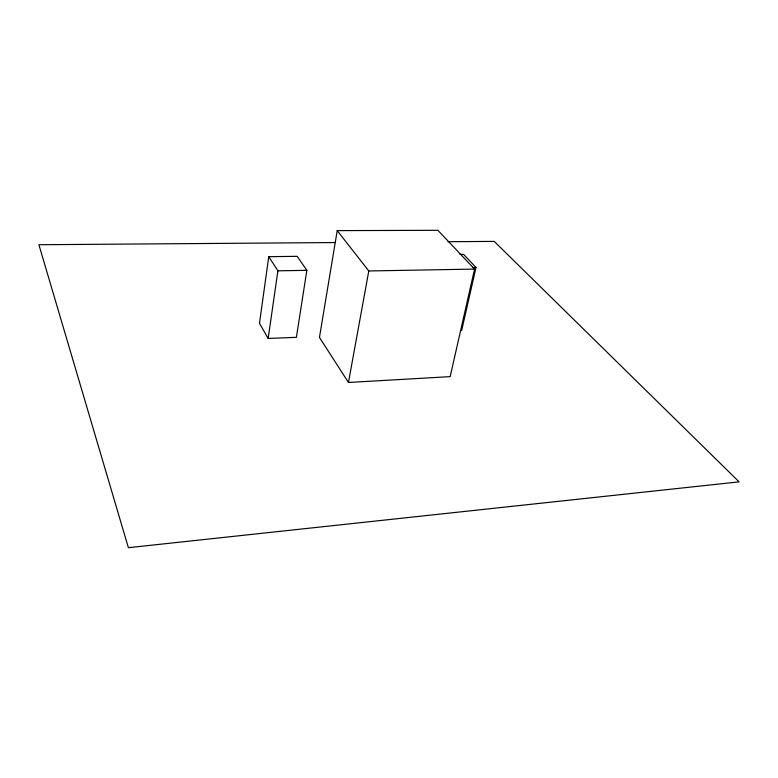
<?xml version="1.0" encoding="UTF-8"?>
<svg xmlns="http://www.w3.org/2000/svg" width="778" height="778" viewBox="0 0 778 778"><rect width="100%" height="100%" fill="white"/><g stroke="black" fill="none" stroke-linecap="round" stroke-linejoin="round"><path stroke-width="1.17" d="M268.76 256.682L259.482 323.298L268.157 338.459L296.389 337.321L306.853 270.336L297.186 256.332L268.76 256.682L277.902 270.832L268.157 338.459M337.214 230.619L319.457 337.419L348.456 382.475L450.161 376.64L474.58 269.091L437.897 230.307L337.214 230.619L368.801 270.958L348.456 382.475M461.636 330.64L476.01 267.457L463.532 254.328L459.934 254.367M277.902 270.832L306.853 270.336M472.518 267.515L476.01 267.457M368.801 270.958L474.58 269.091M335.143 242.551L38.9 244.73L128.389 547.693L739.1 481.854L494.195 241.384L448.06 241.725"/></g></svg>
